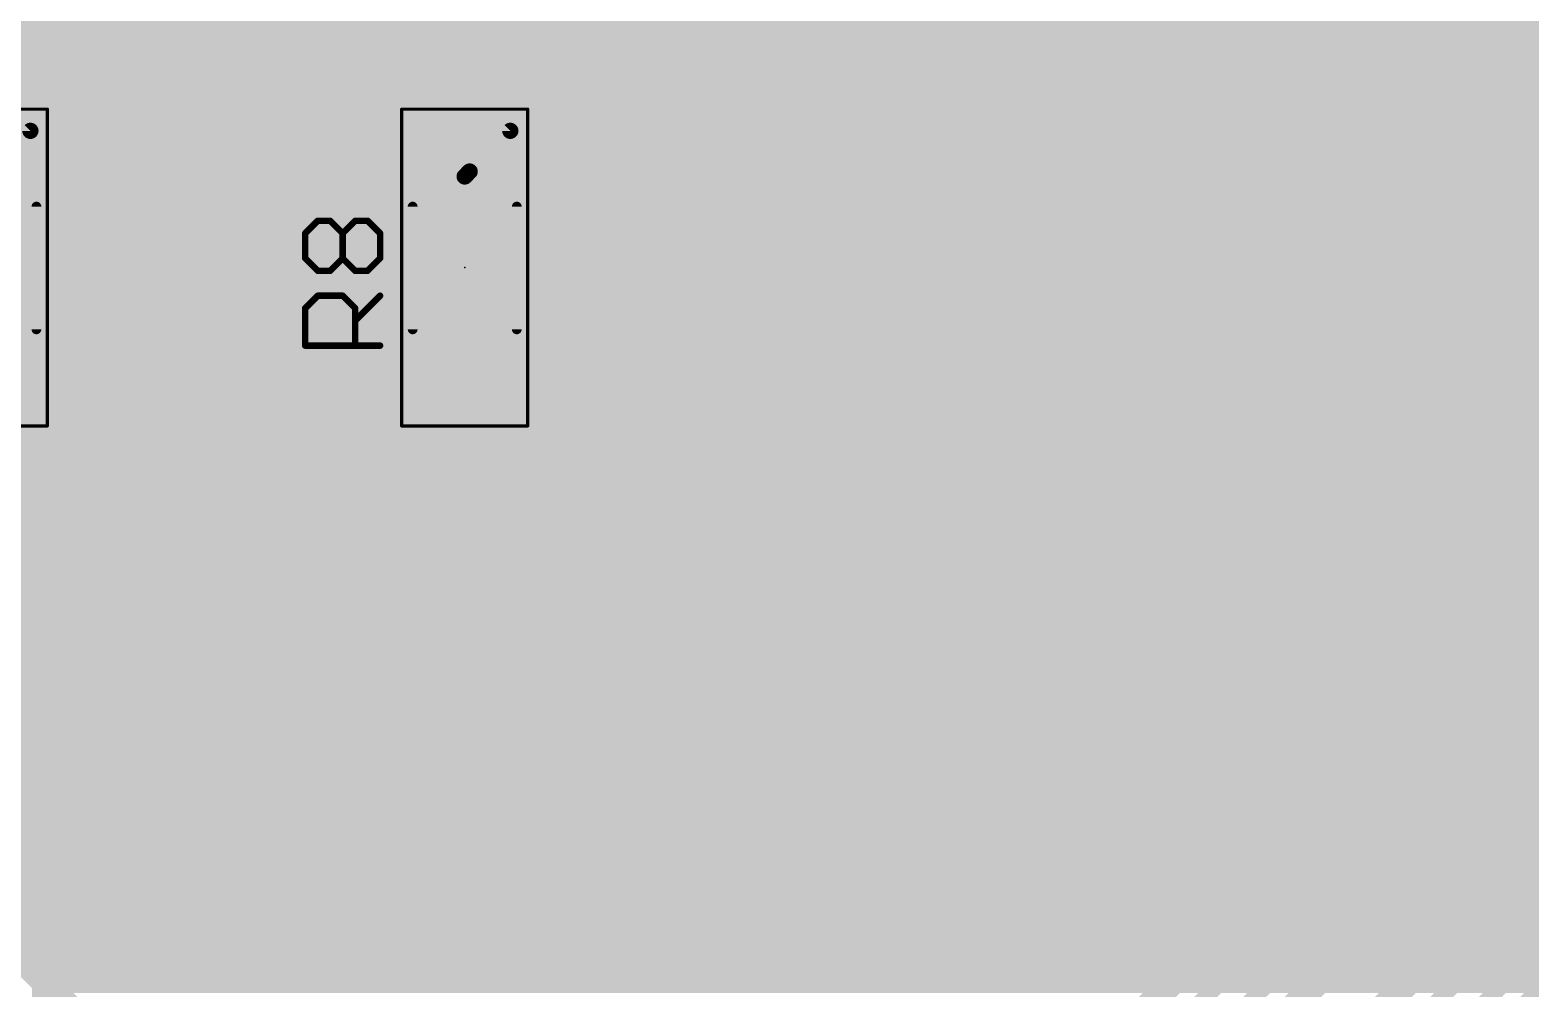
# Model space of a CAD drawing. Extents: x 0 to 10.8, y 0 to 6.1.
# Drawn here: x 4.87 to 5.792, y 3.403 to 3.992 of the extents above; entities that cross this region are included whole.
import ezdxf

# ---------------------------------------------------------------- set-up
doc = ezdxf.new("R2010")
doc.units = 0
for name, color, linetype in [('1', 22, 'CONTINUOUS'), ('16', 175, 'CONTINUOUS'), ('21', 253, 'CONTINUOUS'), ('23', 7, 'CONTINUOUS'), ('25', 253, 'CONTINUOUS'), ('29', 253, 'CONTINUOUS'), ('31', 253, 'CONTINUOUS'), ('35', 253, 'CONTINUOUS'), ('39', 22, 'CONTINUOUS'), ('51', 253, 'CONTINUOUS')]:
    doc.layers.add(name, color=color, linetype=linetype)

# ---------------------------------------------------------------- blocks, each defined once
blk = doc.blocks.new('RECT')
blk.add_solid([(-0.5, -0.5), (0.5, -0.5), (-0.5, 0.5), (0.5, 0.5)])

msp = doc.modelspace()

# ---------------------------------------------------------------- linework, layer by layer
at = {"layer": '1'}
for points, const_width in [([(7.44, 5.1), (5.29, 2.95)], 0.01), ([(7.389138, 5.078835), (5.290996, 2.980689)], 0.016), ([(6.745, 4.55), (5.25, 3.055)], 0.01), ([(6.765, 4.54), (5.27, 3.045)], 0.01), ([(5.290996, 3.036299), (6.785996, 4.531299)], 0.016), ([(4.87, 3.93), (4.87, 4.295)], 0.01), ([(5.165, 3.93), (5.165, 4.295)], 0.01), ([(5.144, 4.273374), (5.144, 3.949417)], 0.016), ([(4.890996, 3.94224), (4.890996, 4.260583)], 0.016), ([(5.185996, 3.942512), (5.185996, 4.260583)], 0.016), ([(4.890996, 4), (5.144, 4)], 0.016), ([(5.185996, 4), (6.084846, 4)], 0.016), ([(4.890996, 3.984), (5.144, 3.984)], 0.016), ([(5.185996, 3.984), (6.068846, 3.984)], 0.016), ([(4.890996, 3.968), (5.144, 3.968)], 0.016), ([(5.185996, 3.968), (6.052846, 3.968)], 0.016), ([(4.890996, 3.952), (5.144, 3.952)], 0.016), ([(5.09485, 3.949417), (5.08548, 3.940047)], 0.016), ([(5.144, 3.949417), (5.09485, 3.949417)], 0.016), ([(5.185996, 3.952), (6.036846, 3.952)], 0.016), ([(4.893189, 3.940047), (4.890996, 3.94224)], 0.016), ([(4.893189, 3.863799), (4.893189, 3.940047)], 0.016), ([(5.08548, 3.940047), (5.08548, 3.863799)], 0.016), ([(5.188461, 3.940047), (5.185996, 3.942512)], 0.016), ([(5.188461, 3.863799), (5.188461, 3.940047)], 0.016), ([(4.893189, 3.936), (5.08548, 3.936)], 0.016), ([(5.188461, 3.936), (6.020846, 3.936)], 0.016), ([(4.845, 3.905), (4.87, 3.93)], 0.01), ([(4.893189, 3.92), (5.08548, 3.92)], 0.016), ([(5.14, 3.905), (5.165, 3.93)], 0.01), ([(5.188461, 3.92), (6.004846, 3.92)], 0.016), ([(4.893189, 3.904), (5.08548, 3.904)], 0.016), ([(5.136972, 3.901925), (5.14, 3.905)], 0.01), ([(5.188461, 3.904), (5.988846, 3.904)], 0.016), ([(4.893189, 3.888), (5.08548, 3.888)], 0.016), ([(5.188461, 3.888), (5.972846, 3.888)], 0.016), ([(4.893189, 3.872), (5.08548, 3.872)], 0.016), ([(5.188461, 3.872), (5.956846, 3.872)], 0.016), ([(4.883819, 3.854429), (4.893189, 3.863799)], 0.016), ([(4.88539, 3.856), (5.09328, 3.856)], 0.016), ([(5.08548, 3.863799), (5.09485, 3.854429)], 0.016), ([(5.179091, 3.854429), (5.188461, 3.863799)], 0.016), ([(5.180661, 3.856), (5.940846, 3.856)], 0.016), ([(4.799579, 3.854429), (4.883819, 3.854429)], 0.016), ([(5.09485, 3.854429), (5.179091, 3.854429)], 0.016), ([(4.886717, 3.844449), (4.796681, 3.844449)], 0.016), ([(4.900189, 3.830976), (4.886717, 3.844449)], 0.016), ([(4.891165, 3.84), (5.087504, 3.84)], 0.016), ([(5.091953, 3.844449), (5.07848, 3.830976)], 0.016), ([(5.181988, 3.844449), (5.091953, 3.844449)], 0.016), ([(5.195461, 3.830976), (5.181988, 3.844449)], 0.016), ([(5.186437, 3.84), (5.924846, 3.84)], 0.016), ([(4.900189, 3.828996), (4.900189, 3.830976)], 0.016), ([(5.07848, 3.828996), (4.900189, 3.828996)], 0.016), ([(5.07848, 3.830976), (5.07848, 3.828996)], 0.016), ([(5.195461, 3.828996), (5.195461, 3.830976)], 0.016), ([(5.913843, 3.828996), (5.195461, 3.828996)], 0.016), ([(5.135, 3.79), (4.845, 3.79)], 0.032), ([(5.136972, 3.789957), (5.135, 3.79)], 0.032), ([(5.15, 3.79), (5.136972, 3.789957)], 0.032), ([(5.93, 3.79), (5.15, 3.79)], 0.032), ([(4.886717, 3.735461), (4.900189, 3.748933)], 0.016), ([(4.900189, 3.748933), (4.900189, 3.751)], 0.016), ([(4.900189, 3.751), (5.07848, 3.751)], 0.016), ([(5.07848, 3.751), (5.07848, 3.748933)], 0.016), ([(5.07848, 3.748933), (5.091953, 3.735461)], 0.016), ([(5.181988, 3.735461), (5.195461, 3.748933)], 0.016), ([(5.195461, 3.748933), (5.195461, 3.751)], 0.016), ([(5.195461, 3.751), (5.916307, 3.751)], 0.016), ([(5.916307, 3.751), (5.241299, 3.075996)], 0.016), ([(4.895256, 3.744), (5.083413, 3.744)], 0.016), ([(5.190528, 3.744), (5.909307, 3.744)], 0.016), ([(4.878996, 3.36724), (4.878996, 3.735461)], 0.016), ([(4.878996, 3.735461), (4.886717, 3.735461)], 0.016), ([(4.878996, 3.728), (5.893307, 3.728)], 0.016), ([(5.091953, 3.735461), (5.181988, 3.735461)], 0.016), ([(6.1, 3.73), (5.355, 2.985)], 0.01), ([(4.878996, 3.712), (5.877307, 3.712)], 0.016), ([(5.385299, 2.985606), (6.108697, 3.709)], 0.016), ([(4.878996, 3.696), (5.861307, 3.696)], 0.016), ([(4.878996, 3.68), (5.845307, 3.68)], 0.016), ([(4.878996, 3.664), (5.829307, 3.664)], 0.016), ([(4.878996, 3.648), (5.813307, 3.648)], 0.016), ([(4.878996, 3.632), (5.797307, 3.632)], 0.016), ([(4.878996, 3.616), (5.781307, 3.616)], 0.016), ([(4.878996, 3.6), (5.765307, 3.6)], 0.016), ([(4.878996, 3.584), (5.749307, 3.584)], 0.016), ([(4.878996, 3.568), (5.733307, 3.568)], 0.016), ([(4.878996, 3.552), (5.717307, 3.552)], 0.016), ([(4.878996, 3.536), (5.701307, 3.536)], 0.016), ([(5.790697, 3.536), (5.846307, 3.536)], 0.016), ([(4.878996, 3.52), (5.685307, 3.52)], 0.016), ([(5.774697, 3.52), (5.830307, 3.52)], 0.016), ([(4.878996, 3.504), (5.669307, 3.504)], 0.016), ([(5.758697, 3.504), (5.814307, 3.504)], 0.016), ([(4.878996, 3.488), (5.653307, 3.488)], 0.016), ([(5.742697, 3.488), (5.798307, 3.488)], 0.016), ([(4.878996, 3.472), (5.637307, 3.472)], 0.016), ([(5.726697, 3.472), (5.782307, 3.472)], 0.016), ([(4.878996, 3.456), (5.621307, 3.456)], 0.016), ([(5.710697, 3.456), (5.766307, 3.456)], 0.016), ([(4.878996, 3.44), (5.605307, 3.44)], 0.016), ([(5.694697, 3.44), (5.750307, 3.44)], 0.016), ([(4.878996, 3.424), (5.589307, 3.424)], 0.016), ([(5.678697, 3.424), (5.734307, 3.424)], 0.016), ([(4.878996, 3.408), (5.573307, 3.408)], 0.016), ([(5.662697, 3.408), (5.718307, 3.408)], 0.016)]:
    msp.add_lwpolyline(points, dxfattribs=dict(at, const_width=const_width))
for points, const_width in [([(4.890996, 3.988, 1), (4.890996, 3.98)], 0.008), ([(5.144, 3.98, 1), (5.144, 3.988)], 0.008), ([(5.185996, 3.988, 1), (5.185996, 3.98)], 0.008), ([(4.890996, 3.972, 1), (4.890996, 3.964)], 0.008), ([(5.144, 3.964, 1), (5.144, 3.972)], 0.008), ([(5.185996, 3.972, 1), (5.185996, 3.964)], 0.008), ([(4.890996, 3.956, 1), (4.890996, 3.948)], 0.008), ([(5.09485, 3.953417, 1), (5.09485, 3.945417)], 0.008), ([(5.097679, 3.946589, 1), (5.092022, 3.952246)], 0.008), ([(5.144, 3.948, 1), (5.144, 3.956)], 0.008), ([(5.144, 3.945417, 1), (5.144, 3.953417)], 0.008), ([(5.185996, 3.956, 1), (5.185996, 3.948)], 0.008), ([(4.893824, 3.945069, 1), (4.888168, 3.939412)], 0.008), ([(4.897189, 3.940047, 1), (4.889189, 3.940047)], 0.008), ([(4.890361, 3.937219, 1), (4.896017, 3.942876)], 0.008), ([(5.08948, 3.940047, 1), (5.08148, 3.940047)], 0.008), ([(5.082652, 3.942876, 1), (5.088309, 3.937219)], 0.008), ([(5.14, 3.949417, 1), (5.148, 3.949417)], 0.008), ([(5.188824, 3.94534, 1), (5.183168, 3.939683)], 0.008), ([(5.181996, 3.942512, 1), (5.189996, 3.942512)], 0.008), ([(5.192461, 3.940047, 1), (5.184461, 3.940047)], 0.008), ([(5.185632, 3.937219, 1), (5.191289, 3.942876)], 0.008), ([(4.886996, 3.94224, 1), (4.894996, 3.94224)], 0.008), ([(4.893189, 3.94, 1), (4.893189, 3.932)], 0.008), ([(5.08548, 3.932, 1), (5.08548, 3.94)], 0.008), ([(5.188461, 3.94, 1), (5.188461, 3.932)], 0.008), ([(4.8675, 3.93, 1), (4.8725, 3.93)], 0.005), ([(4.871768, 3.928232, 1), (4.868232, 3.931768)], 0.005), ([(4.893189, 3.924, 1), (4.893189, 3.916)], 0.008), ([(5.08548, 3.916, 1), (5.08548, 3.924)], 0.008), ([(5.1625, 3.93, 1), (5.1675, 3.93)], 0.005), ([(5.166768, 3.928232, 1), (5.163232, 3.931768)], 0.005), ([(5.188461, 3.924, 1), (5.188461, 3.916)], 0.008), ([(4.893189, 3.908, 1), (4.893189, 3.9)], 0.008), ([(5.08548, 3.9, 1), (5.08548, 3.908)], 0.008), ([(5.141781, 3.903246, 1), (5.138219, 3.906754)], 0.005), ([(5.188461, 3.908, 1), (5.188461, 3.9)], 0.008), ([(5.135191, 3.903679, 1), (5.138754, 3.900171)], 0.005), ([(5.138232, 3.906768, 1), (5.141768, 3.903232)], 0.005), ([(4.893189, 3.892, 1), (4.893189, 3.884)], 0.008), ([(5.08548, 3.884, 1), (5.08548, 3.892)], 0.008), ([(5.188461, 3.892, 1), (5.188461, 3.884)], 0.008), ([(4.893189, 3.876, 1), (4.893189, 3.868)], 0.008), ([(5.08548, 3.868, 1), (5.08548, 3.876)], 0.008), ([(5.188461, 3.876, 1), (5.188461, 3.868)], 0.008), ([(4.88539, 3.86, 1), (4.88539, 3.852)], 0.008), ([(4.889189, 3.863799, 1), (4.897189, 3.863799)], 0.008), ([(4.896017, 3.860971, 1), (4.890361, 3.866628)], 0.008), ([(5.088309, 3.866628, 1), (5.082652, 3.860971)], 0.008), ([(5.08148, 3.863799, 1), (5.08948, 3.863799)], 0.008), ([(5.09328, 3.852, 1), (5.09328, 3.86)], 0.008), ([(5.180661, 3.86, 1), (5.180661, 3.852)], 0.008), ([(5.184461, 3.863799, 1), (5.192461, 3.863799)], 0.008), ([(5.191289, 3.860971, 1), (5.185632, 3.866628)], 0.008), ([(4.88099, 3.857258, 1), (4.886647, 3.851601)], 0.008), ([(4.883819, 3.850429, 1), (4.883819, 3.858429)], 0.008), ([(5.09485, 3.858429, 1), (5.09485, 3.850429)], 0.008), ([(5.092022, 3.851601, 1), (5.097679, 3.857258)], 0.008), ([(5.176262, 3.857258, 1), (5.181919, 3.851601)], 0.008), ([(5.179091, 3.850429, 1), (5.179091, 3.858429)], 0.008), ([(4.889545, 3.847277, 1), (4.883888, 3.84162)], 0.008), ([(4.886717, 3.840449, 1), (4.886717, 3.848449)], 0.008), ([(4.891165, 3.844, 1), (4.891165, 3.836)], 0.008), ([(5.087504, 3.836, 1), (5.087504, 3.844)], 0.008), ([(5.091953, 3.848449, 1), (5.091953, 3.840449)], 0.008), ([(5.094781, 3.84162, 1), (5.089124, 3.847277)], 0.008), ([(5.184817, 3.847277, 1), (5.17916, 3.84162)], 0.008), ([(5.181988, 3.840449, 1), (5.181988, 3.848449)], 0.008), ([(5.186437, 3.844, 1), (5.186437, 3.836)], 0.008), ([(4.904189, 3.830976, 1), (4.896189, 3.830976)], 0.008), ([(4.900189, 3.832996, 1), (4.900189, 3.824996)], 0.008), ([(4.897361, 3.828148, 1), (4.903017, 3.833805)], 0.008), ([(5.08248, 3.830976, 1), (5.07448, 3.830976)], 0.008), ([(5.075652, 3.833805, 1), (5.081309, 3.828148)], 0.008), ([(5.07848, 3.824996, 1), (5.07848, 3.832996)], 0.008), ([(5.199461, 3.830976, 1), (5.191461, 3.830976)], 0.008), ([(5.195461, 3.832996, 1), (5.195461, 3.824996)], 0.008), ([(5.192632, 3.828148, 1), (5.198289, 3.833805)], 0.008), ([(4.896189, 3.828996, 1), (4.904189, 3.828996)], 0.008), ([(5.07448, 3.828996, 1), (5.08248, 3.828996)], 0.008), ([(5.191461, 3.828996, 1), (5.199461, 3.828996)], 0.008), ([(5.135176, 3.797998, 1), (5.134824, 3.782002)], 0.016), ([(5.136946, 3.797957, 1), (5.136999, 3.781957)], 0.016), ([(5.135, 3.782, 1), (5.135, 3.798)], 0.016), ([(5.136797, 3.781959, 1), (5.137148, 3.797955)], 0.016), ([(5.15, 3.798, 1), (5.15, 3.782)], 0.016), ([(5.150027, 3.782, 1), (5.149973, 3.798)], 0.016), ([(4.904189, 3.751, 1), (4.896189, 3.751)], 0.008), ([(4.900189, 3.755, 1), (4.900189, 3.747)], 0.008), ([(4.896189, 3.748933, 1), (4.904189, 3.748933)], 0.008), ([(4.903017, 3.746105, 1), (4.897361, 3.751761)], 0.008), ([(5.08248, 3.751, 1), (5.07448, 3.751)], 0.008), ([(5.07448, 3.748933, 1), (5.08248, 3.748933)], 0.008), ([(5.081309, 3.751761, 1), (5.075652, 3.746105)], 0.008), ([(5.07848, 3.747, 1), (5.07848, 3.755)], 0.008), ([(5.199461, 3.751, 1), (5.191461, 3.751)], 0.008), ([(5.195461, 3.755, 1), (5.195461, 3.747)], 0.008), ([(5.191461, 3.748933, 1), (5.199461, 3.748933)], 0.008), ([(5.198289, 3.746105, 1), (5.192632, 3.751761)], 0.008), ([(4.895256, 3.748, 1), (4.895256, 3.74)], 0.008), ([(5.083413, 3.74, 1), (5.083413, 3.748)], 0.008), ([(5.190528, 3.748, 1), (5.190528, 3.74)], 0.008), ([(4.882996, 3.735461, 1), (4.874996, 3.735461)], 0.008), ([(4.878996, 3.739461, 1), (4.878996, 3.731461)], 0.008), ([(4.878996, 3.732, 1), (4.878996, 3.724)], 0.008), ([(4.883888, 3.738289, 1), (4.889545, 3.732632)], 0.008), ([(4.886717, 3.731461, 1), (4.886717, 3.739461)], 0.008), ([(5.091953, 3.739461, 1), (5.091953, 3.731461)], 0.008), ([(5.089124, 3.732632, 1), (5.094781, 3.738289)], 0.008), ([(5.17916, 3.738289, 1), (5.184817, 3.732632)], 0.008), ([(5.181988, 3.731461, 1), (5.181988, 3.739461)], 0.008), ([(4.878996, 3.716, 1), (4.878996, 3.708)], 0.008), ([(4.878996, 3.7, 1), (4.878996, 3.692)], 0.008), ([(4.878996, 3.684, 1), (4.878996, 3.676)], 0.008), ([(4.878996, 3.668, 1), (4.878996, 3.66)], 0.008), ([(4.878996, 3.652, 1), (4.878996, 3.644)], 0.008), ([(4.878996, 3.636, 1), (4.878996, 3.628)], 0.008), ([(4.878996, 3.62, 1), (4.878996, 3.612)], 0.008), ([(5.781307, 3.612, 1), (5.781307, 3.62)], 0.008), ([(4.878996, 3.604, 1), (4.878996, 3.596)], 0.008), ([(5.765307, 3.596, 1), (5.765307, 3.604)], 0.008), ([(4.878996, 3.588, 1), (4.878996, 3.58)], 0.008), ([(5.749307, 3.58, 1), (5.749307, 3.588)], 0.008), ([(4.878996, 3.572, 1), (4.878996, 3.564)], 0.008), ([(5.733307, 3.564, 1), (5.733307, 3.572)], 0.008), ([(4.878996, 3.556, 1), (4.878996, 3.548)], 0.008), ([(5.717307, 3.548, 1), (5.717307, 3.556)], 0.008), ([(4.878996, 3.54, 1), (4.878996, 3.532)], 0.008), ([(5.701307, 3.532, 1), (5.701307, 3.54)], 0.008), ([(5.790697, 3.54, 1), (5.790697, 3.532)], 0.008), ([(4.878996, 3.524, 1), (4.878996, 3.516)], 0.008), ([(5.685307, 3.516, 1), (5.685307, 3.524)], 0.008), ([(5.774697, 3.524, 1), (5.774697, 3.516)], 0.008), ([(4.878996, 3.508, 1), (4.878996, 3.5)], 0.008), ([(5.669307, 3.5, 1), (5.669307, 3.508)], 0.008), ([(5.758697, 3.508, 1), (5.758697, 3.5)], 0.008), ([(4.878996, 3.492, 1), (4.878996, 3.484)], 0.008), ([(5.653307, 3.484, 1), (5.653307, 3.492)], 0.008), ([(5.742697, 3.492, 1), (5.742697, 3.484)], 0.008), ([(4.878996, 3.476, 1), (4.878996, 3.468)], 0.008), ([(5.637307, 3.468, 1), (5.637307, 3.476)], 0.008), ([(5.726697, 3.476, 1), (5.726697, 3.468)], 0.008), ([(5.782307, 3.468, 1), (5.782307, 3.476)], 0.008), ([(4.878996, 3.46, 1), (4.878996, 3.452)], 0.008), ([(5.621307, 3.452, 1), (5.621307, 3.46)], 0.008), ([(5.710697, 3.46, 1), (5.710697, 3.452)], 0.008), ([(5.766307, 3.452, 1), (5.766307, 3.46)], 0.008), ([(4.878996, 3.444, 1), (4.878996, 3.436)], 0.008), ([(5.605307, 3.436, 1), (5.605307, 3.444)], 0.008), ([(5.694697, 3.444, 1), (5.694697, 3.436)], 0.008), ([(5.750307, 3.436, 1), (5.750307, 3.444)], 0.008), ([(4.878996, 3.428, 1), (4.878996, 3.42)], 0.008), ([(5.589307, 3.42, 1), (5.589307, 3.428)], 0.008), ([(5.678697, 3.428, 1), (5.678697, 3.42)], 0.008), ([(5.734307, 3.42, 1), (5.734307, 3.428)], 0.008), ([(4.878996, 3.412, 1), (4.878996, 3.404)], 0.008), ([(5.573307, 3.404, 1), (5.573307, 3.412)], 0.008), ([(5.662697, 3.412, 1), (5.662697, 3.404)], 0.008), ([(5.718307, 3.404, 1), (5.718307, 3.412)], 0.008)]:
    msp.add_lwpolyline(points, format="xyb", dxfattribs=dict(at, const_width=const_width))
at = {"layer": '16', "const_width": 0.016}
for points in [[(4.799697, 4), (6.910063, 4)], [(4.783697, 3.984), (6.910063, 3.984)], [(4.767697, 3.968), (6.910063, 3.968)], [(4.751697, 3.952), (6.910063, 3.952)], [(4.735697, 3.936), (6.910063, 3.936)], [(4.719697, 3.92), (6.910063, 3.92)], [(4.703697, 3.904), (6.910063, 3.904)], [(4.240996, 3.888), (6.910063, 3.888)], [(4.380957, 3.872), (6.910063, 3.872)], [(4.404803, 3.856), (6.910063, 3.856)], [(4.412398, 3.84), (6.910063, 3.84)], [(4.412996, 3.824), (6.910063, 3.824)], [(4.47715, 3.808), (6.910063, 3.808)], [(5.206154, 3.078996), (4.488059, 3.797091)], [(4.49315, 3.792), (6.910063, 3.792)], [(4.50915, 3.776), (6.910063, 3.776)], [(4.52515, 3.76), (6.910063, 3.76)], [(4.54115, 3.744), (6.910063, 3.744)], [(4.55715, 3.728), (6.910063, 3.728)], [(4.57315, 3.712), (6.910063, 3.712)], [(4.58915, 3.696), (6.247787, 3.696)], [(4.60515, 3.68), (6.206256, 3.68)], [(4.62115, 3.664), (6.184315, 3.664)], [(4.63715, 3.648), (6.168315, 3.648)], [(4.65315, 3.632), (6.158894, 3.632)], [(4.66915, 3.616), (6.150201, 3.616)], [(4.68515, 3.6), (6.145913, 3.6)], [(4.70115, 3.584), (6.141764, 3.584)], [(4.71715, 3.568), (6.141764, 3.568)], [(4.73315, 3.552), (6.141764, 3.552)], [(4.74915, 3.536), (6.145543, 3.536)], [(4.76515, 3.52), (6.149831, 3.52)], [(4.78115, 3.504), (6.158106, 3.504)], [(4.79715, 3.488), (6.167343, 3.488)], [(4.81315, 3.472), (6.182957, 3.472)], [(4.82915, 3.456), (6.203902, 3.456)], [(4.84515, 3.44), (6.242713, 3.44)], [(4.86115, 3.424), (8.184047, 3.424)], [(4.87715, 3.408), (8.184047, 3.408)]]:
    msp.add_lwpolyline(points, dxfattribs=at)
at = {"layer": '16', "const_width": 0.008}
msp.add_lwpolyline([(4.87715, 3.412, 1), (4.87715, 3.404)], format="xyb", dxfattribs=at)
at = {"layer": '21', "const_width": 0.005}
msp.add_lwpolyline([(4.205512, 3.705118), (6.410236, 3.705118)], dxfattribs=at)
at = {"layer": '23'}
msp.add_point((5.136972, 3.845941), dxfattribs=at)
at = {"layer": '25', "const_width": 0.004}
for points in [[(5.038937, 3.866992), (5.04661, 3.874665)], [(5.04661, 3.874665), (5.054283, 3.874665)], [(5.054283, 3.874665), (5.061957, 3.866992)], [(5.061957, 3.866992), (5.06963, 3.874665)], [(5.06963, 3.874665), (5.077303, 3.874665)], [(5.077303, 3.874665), (5.084972, 3.866992)], [(5.038937, 3.851646), (5.038937, 3.866992)], [(5.061957, 3.851646), (5.061957, 3.866992)], [(5.084972, 3.866992), (5.084972, 3.851646)], [(5.04661, 3.843976), (5.038937, 3.851646)], [(5.054283, 3.843976), (5.04661, 3.843976)], [(5.061957, 3.851646), (5.054283, 3.843976)], [(5.06963, 3.843976), (5.061957, 3.851646)], [(5.077303, 3.843976), (5.06963, 3.843976)], [(5.084972, 3.851646), (5.077303, 3.843976)], [(5.038937, 3.820957), (5.04661, 3.82863)], [(5.04661, 3.82863), (5.061957, 3.82863)], [(5.061957, 3.82863), (5.06963, 3.820957)], [(5.06963, 3.813283), (5.084972, 3.82863)], [(5.038937, 3.797941), (5.038937, 3.820957)], [(5.06963, 3.820957), (5.06963, 3.797941)], [(5.084972, 3.797941), (5.038937, 3.797941)]]:
    msp.add_lwpolyline(points, dxfattribs=at)
at = {"layer": '25', "const_width": 0.002}
for points in [[(5.04661, 3.875665, 1), (5.04661, 3.873665)], [(5.047317, 3.873958, 1), (5.045903, 3.875372)], [(5.054991, 3.875372, 1), (5.053576, 3.873958)], [(5.054283, 3.873665, 1), (5.054283, 3.875665)], [(5.06963, 3.875665, 1), (5.06963, 3.873665)], [(5.070337, 3.873958, 1), (5.068923, 3.875372)], [(5.07801, 3.875372, 1), (5.076596, 3.873958)], [(5.077303, 3.873665, 1), (5.077303, 3.875665)], [(5.039937, 3.866992, 1), (5.037937, 3.866992)], [(5.03823, 3.867699, 1), (5.039644, 3.866285)], [(5.062957, 3.866992, 1), (5.060957, 3.866992)], [(5.06125, 3.867699, 1), (5.062664, 3.866285)], [(5.06125, 3.866285, 1), (5.062664, 3.867699)], [(5.085972, 3.866992, 1), (5.083972, 3.866992)], [(5.084265, 3.866285, 1), (5.08568, 3.867699)], [(5.039644, 3.852353, 1), (5.03823, 3.850938)], [(5.037937, 3.851646, 1), (5.039937, 3.851646)], [(5.04661, 3.844976, 1), (5.04661, 3.842976)], [(5.045903, 3.843269, 1), (5.047317, 3.844684)], [(5.053577, 3.844684, 1), (5.05499, 3.843269)], [(5.054283, 3.842976, 1), (5.054283, 3.844976)], [(5.062664, 3.852353, 1), (5.06125, 3.850938)], [(5.060957, 3.851646, 1), (5.062957, 3.851646)], [(5.062664, 3.850938, 1), (5.06125, 3.852353)], [(5.06963, 3.844976, 1), (5.06963, 3.842976)], [(5.068923, 3.843269, 1), (5.070337, 3.844684)], [(5.076596, 3.844683, 1), (5.07801, 3.843269)], [(5.077303, 3.842976, 1), (5.077303, 3.844976)], [(5.083972, 3.851646, 1), (5.085972, 3.851646)], [(5.08568, 3.850939, 1), (5.084265, 3.852353)], [(5.04661, 3.82963, 1), (5.04661, 3.82763)], [(5.047317, 3.827923, 1), (5.045903, 3.829337)], [(5.062664, 3.829337, 1), (5.06125, 3.827923)], [(5.061957, 3.82763, 1), (5.061957, 3.82963)], [(5.08568, 3.827923, 1), (5.084265, 3.829337)], [(5.039937, 3.820957, 1), (5.037937, 3.820957)], [(5.03823, 3.821664, 1), (5.039644, 3.82025)], [(5.07063, 3.820957, 1), (5.06863, 3.820957)], [(5.068923, 3.82025, 1), (5.070337, 3.821664)], [(5.068923, 3.81399, 1), (5.070337, 3.812576)], [(5.038937, 3.798941, 1), (5.038937, 3.796941)], [(5.037937, 3.797941, 1), (5.039937, 3.797941)], [(5.06863, 3.797941, 1), (5.07063, 3.797941)], [(5.084972, 3.796941, 1), (5.084972, 3.798941)]]:
    msp.add_lwpolyline(points, format="xyb", dxfattribs=at)
at = {"layer": '39', "const_width": 0.002}
for points in [[(4.803, 3.943303), (4.880402, 3.943303)], [(4.880402, 3.943303), (4.880402, 3.748579)], [(5.098272, 3.748579), (5.098272, 3.943303)], [(5.098272, 3.943303), (5.175673, 3.943303)], [(5.175673, 3.943303), (5.175673, 3.748579)], [(4.880402, 3.748579), (4.803, 3.748579)], [(5.175673, 3.748579), (5.098272, 3.748579)]]:
    msp.add_lwpolyline(points, dxfattribs=at)
at = {"layer": '39', "const_width": 0.001}
for points in [[(4.880902, 3.943303, 1), (4.879902, 3.943303)], [(4.880402, 3.942803, 1), (4.880402, 3.943803)], [(5.098772, 3.943303, 1), (5.097772, 3.943303)], [(5.098272, 3.943803, 1), (5.098272, 3.942803)], [(5.176173, 3.943303, 1), (5.175173, 3.943303)], [(5.175673, 3.942803, 1), (5.175673, 3.943803)], [(4.879902, 3.748579, 1), (4.880902, 3.748579)], [(4.880402, 3.748079, 1), (4.880402, 3.749079)], [(5.098272, 3.749079, 1), (5.098272, 3.748079)], [(5.097772, 3.748579, 1), (5.098772, 3.748579)], [(5.175173, 3.748579, 1), (5.176173, 3.748579)], [(5.175673, 3.748079, 1), (5.175673, 3.749079)]]:
    msp.add_lwpolyline(points, format="xyb", dxfattribs=at)
at = {"layer": '51', "const_width": 0.006}
for points in [[(4.873701, 3.883441), (4.873701, 3.807941)], [(5.104972, 3.883441), (5.104972, 3.807941)], [(5.168972, 3.883441), (5.168972, 3.807941)]]:
    msp.add_lwpolyline(points, dxfattribs=at)
at = {"layer": '51', "const_width": 0.003}
for points in [[(4.875201, 3.883441, 1), (4.872201, 3.883441)], [(5.106472, 3.883441, 1), (5.103472, 3.883441)], [(5.170472, 3.883441, 1), (5.167472, 3.883441)], [(4.872201, 3.807941, 1), (4.875201, 3.807941)], [(5.103472, 3.807941, 1), (5.106472, 3.807941)], [(5.167472, 3.807941, 1), (5.170472, 3.807941)]]:
    msp.add_lwpolyline(points, format="xyb", dxfattribs=at)

# ---------------------------------------------------------------- block references
at = {"layer": '1', "xscale": 0.062992, "yscale": 0.070984, "rotation": 90}
for p in [(4.841701, 3.901925), (5.136972, 3.901925), (4.841701, 3.789957), (5.136972, 3.789957)]:
    msp.add_blockref('RECT', p, dxfattribs=at)
at = {"layer": '29', "xscale": 0.070992, "yscale": 0.078984, "rotation": 90}
for p in [(4.841701, 3.901925), (5.136972, 3.901925), (4.841701, 3.789957), (5.136972, 3.789957)]:
    msp.add_blockref('RECT', p, dxfattribs=at)
at = {"layer": '31', "xscale": 0.062992, "yscale": 0.070984, "rotation": 90}
for p in [(4.841701, 3.901925), (5.136972, 3.901925), (4.841701, 3.789957), (5.136972, 3.789957)]:
    msp.add_blockref('RECT', p, dxfattribs=at)
at = {"layer": '35', "xscale": 0.023622, "yscale": 0.055118, "rotation": 90}
msp.add_blockref('RECT', (5.136972, 3.845941), dxfattribs=at)
at = {"layer": '51', "xscale": 0.029, "yscale": 0.069, "rotation": 90}
for p in [(4.841701, 3.897941), (5.136972, 3.897941), (4.841701, 3.793941), (5.136972, 3.793941)]:
    msp.add_blockref('RECT', p, dxfattribs=at)

doc.saveas('drawing.dxf')
